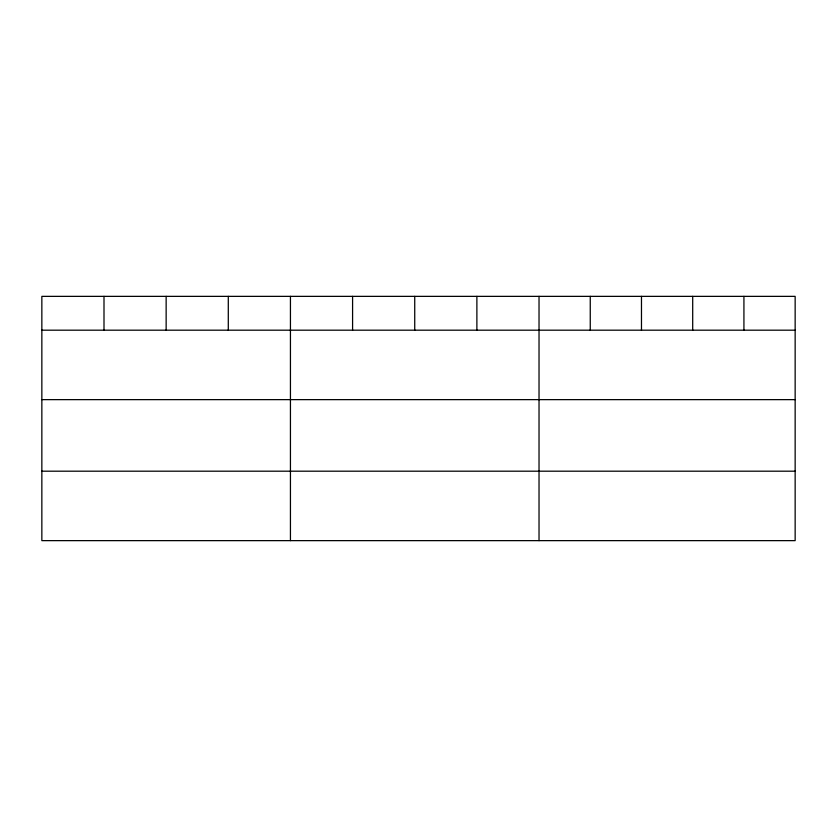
<?xml version="1.0" encoding="UTF-8"?>
<svg xmlns="http://www.w3.org/2000/svg" width="837" height="837" viewBox="0 0 837 837"><rect width="100%" height="100%" fill="white"/><g stroke="black" fill="none" stroke-linecap="round" stroke-linejoin="round"><path stroke-width="1.26" d="M795.15 330.186L795.15 540.639L41.85 540.639L41.85 296.361L795.15 296.361L795.15 330.186L41.85 330.186M41.85 399.636L795.15 399.636M41.85 471.189L795.15 471.189M743.926 296.361L743.926 330.186M692.701 296.361L692.701 330.186M641.477 296.361L641.477 330.186M590.252 296.361L590.252 330.186M539.028 296.361L539.028 540.639M476.881 296.361L476.881 330.186M414.733 296.361L414.733 330.186M352.586 296.361L352.586 330.186M290.439 296.361L290.439 540.639M228.292 296.361L228.292 330.186M166.144 296.361L166.144 330.186M103.997 296.361L103.997 330.186"/></g></svg>
